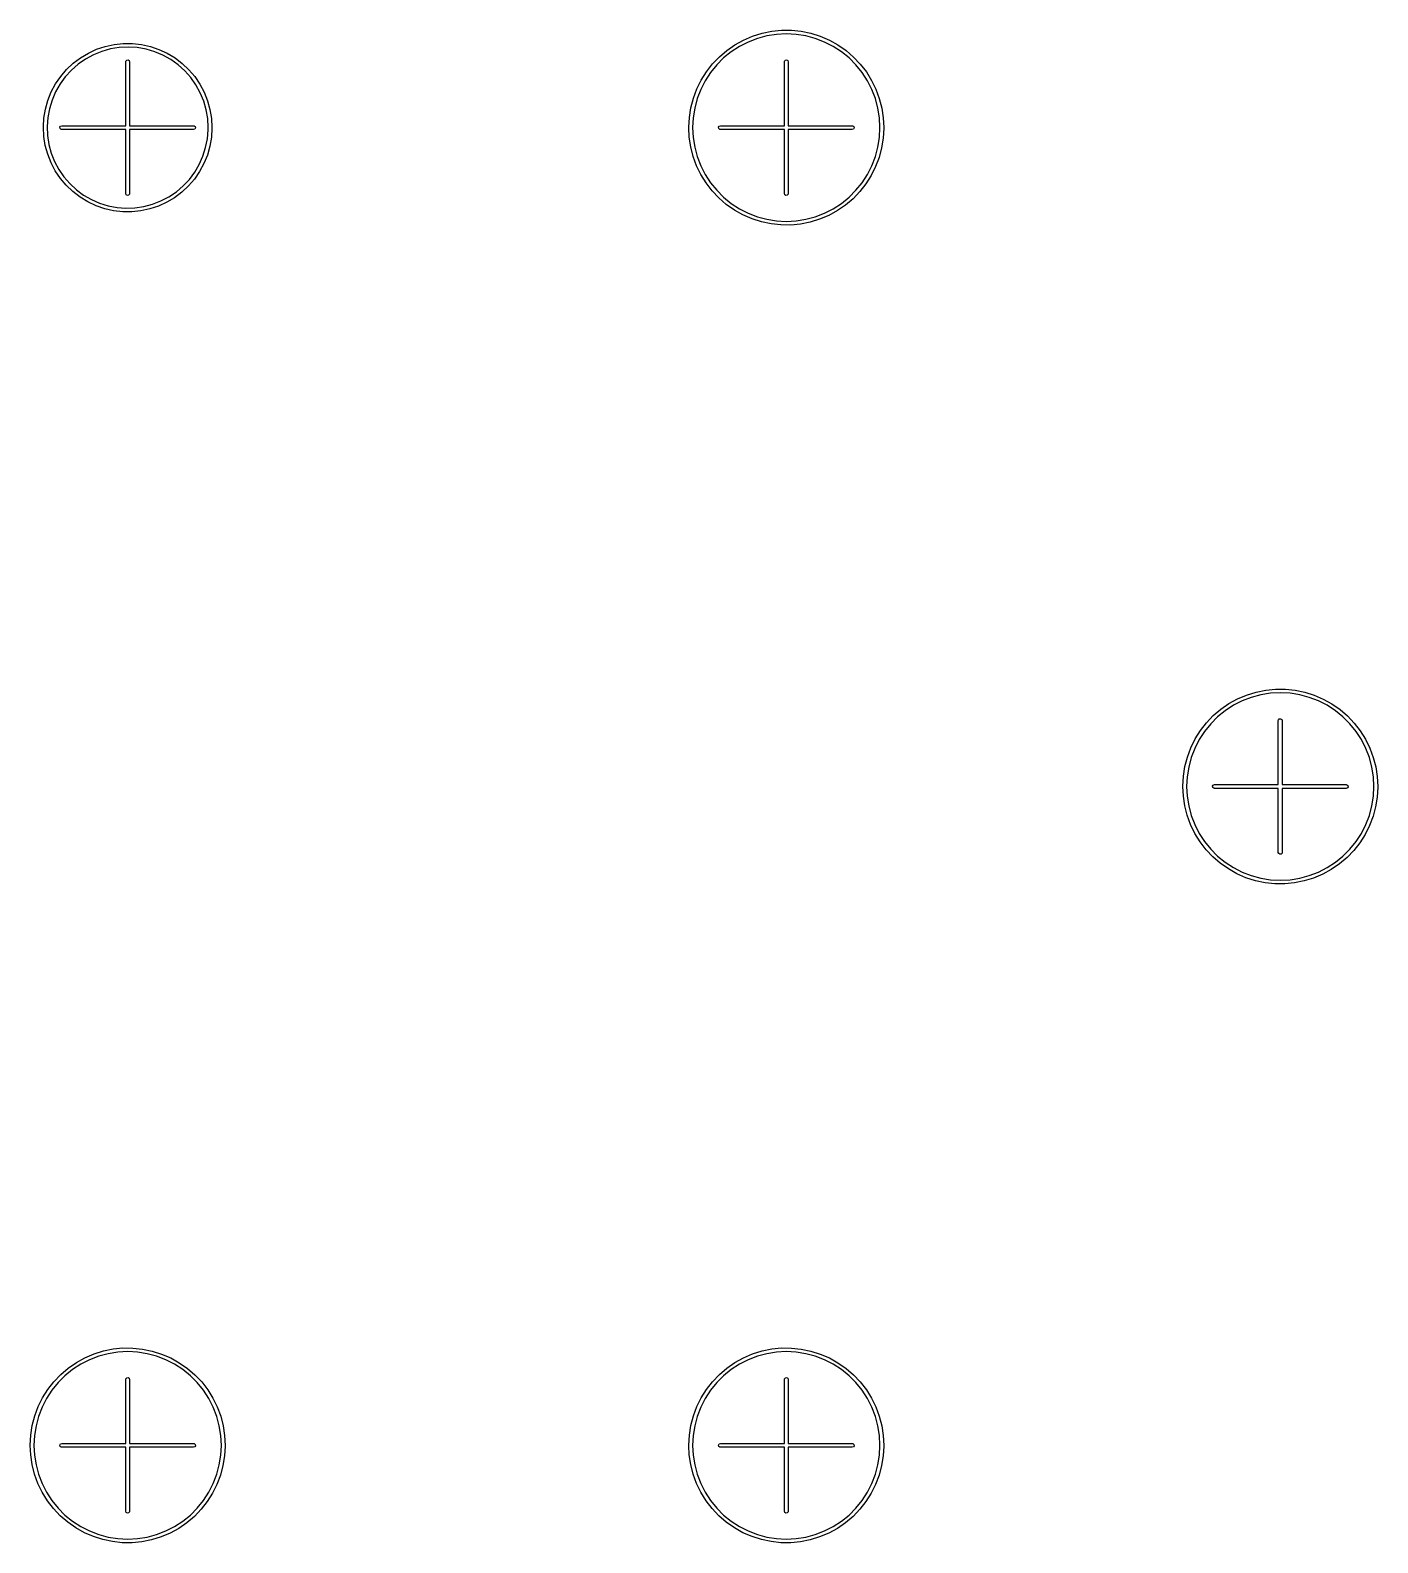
# Model space of a CAD drawing. Extents: x 5.3 to 29.5, y -16.5 to -2.6.
# Drawn here: x 8.752 to 10.798, y -5.948 to -3.652 of the extents above; entities that cross this region are included whole.
import ezdxf

# ---------------------------------------------------------------- set-up
doc = ezdxf.new("R2010")
doc.units = 0
doc.header["$MEASUREMENT"] = 0
doc.layers.add('BLACK', color=7, linetype='CONTINUOUS')

msp = doc.modelspace()

# ---------------------------------------------------------------- linework, layer by layer
at = {"layer": 'BLACK', "linetype": 'CONTINUOUS'}
for p, q in [((8.87954, -3.67369), (8.8933, -3.67222)), ((8.8933, -3.67222), (8.90714, -3.67225)), ((8.90714, -3.67225), (8.9209, -3.67377)), ((9.82204, -3.67426), (9.83514, -3.66702)), ((9.84214, -3.67006), (9.82888, -3.67681)), ((9.83514, -3.66702), (9.84891, -3.66115)), ((9.85604, -3.66472), (9.84214, -3.67006)), ((9.84891, -3.66115), (9.86321, -3.6567)), ((9.87043, -3.66087), (9.85604, -3.66472)), ((9.86321, -3.6567), (9.87788, -3.65371)), ((9.88513, -3.65854), (9.87043, -3.66087)), ((9.87788, -3.65371), (9.89277, -3.65222)), ((9.9, -3.65776), (9.88513, -3.65854)), ((9.89277, -3.65222), (9.90774, -3.65225)), ((9.91487, -3.65854), (9.9, -3.65776)), ((9.90774, -3.65225), (9.92263, -3.65379)), ((9.92957, -3.66087), (9.91487, -3.65854)), ((9.92263, -3.65379), (9.93729, -3.65682)), ((9.94396, -3.66472), (9.92957, -3.66087)), ((9.93729, -3.65682), (9.95157, -3.66133)), ((9.95786, -3.67006), (9.94396, -3.66472)), ((9.95157, -3.66133), (9.96532, -3.66725)), ((9.97112, -3.67681), (9.95786, -3.67006)), ((9.96532, -3.66725), (9.9784, -3.67453)), ((8.81741, -3.70227), (8.82845, -3.69392)), ((8.82845, -3.69392), (8.84032, -3.68682)), ((8.84795, -3.68939), (8.83595, -3.69589)), ((8.84032, -3.68682), (8.8529, -3.68103)), ((8.86061, -3.68428), (8.84795, -3.68939)), ((8.8529, -3.68103), (8.86602, -3.67664)), ((8.87375, -3.68061), (8.86061, -3.68428)), ((8.86602, -3.67664), (8.87954, -3.67369)), ((8.88722, -3.67843), (8.87375, -3.68061)), ((8.90085, -3.67776), (8.88722, -3.67843)), ((8.91447, -3.67862), (8.90085, -3.67776)), ((8.92791, -3.68099), (8.91447, -3.67862)), ((8.9209, -3.67377), (8.93441, -3.67676)), ((8.94101, -3.68484), (8.92791, -3.68099)), ((8.93441, -3.67676), (8.94752, -3.6812)), ((8.95359, -3.69013), (8.94101, -3.68484)), ((8.94752, -3.6812), (8.96007, -3.68702)), ((8.9655, -3.69679), (8.95359, -3.69013)), ((8.96007, -3.68702), (8.97192, -3.69417)), ((8.97192, -3.69417), (8.98293, -3.70256)), ((9.788, -3.70332), (9.79834, -3.6925)), ((9.80482, -3.69429), (9.79429, -3.70482)), ((9.79834, -3.6925), (9.80973, -3.68278)), ((9.81639, -3.68492), (9.80482, -3.69429)), ((9.80973, -3.68278), (9.82204, -3.67426)), ((9.82888, -3.67681), (9.81639, -3.68492)), ((9.98361, -3.68492), (9.97112, -3.67681)), ((9.9784, -3.67453), (9.99068, -3.68309)), ((9.99518, -3.69429), (9.98361, -3.68492)), ((9.99068, -3.68309), (10.002, -3.69286)), ((10.0057, -3.70482), (9.99518, -3.69429)), ((10.002, -3.69286), (10.0123, -3.70372)), ((8.79835, -3.72228), (8.80734, -3.71176)), ((8.81447, -3.71266), (8.80527, -3.72274)), ((8.80734, -3.71176), (8.81741, -3.70227)), ((8.82474, -3.70367), (8.81447, -3.71266)), ((8.83595, -3.69589), (8.82474, -3.70367)), ((8.89705, -3.7), (8.89723, -3.69899)), ((8.89705, -3.79705), (8.89705, -3.7)), ((8.89723, -3.69899), (8.89852, -3.69744)), ((8.89852, -3.69744), (8.90051, -3.69709)), ((8.90051, -3.69709), (8.90226, -3.6981)), ((8.90226, -3.6981), (8.90295, -3.7)), ((8.90295, -3.7), (8.90295, -3.79705)), ((8.9766, -3.70473), (8.9655, -3.69679)), ((8.98674, -3.71387), (8.9766, -3.70473)), ((8.98293, -3.70256), (8.99297, -3.71209)), ((8.9958, -3.72407), (8.98674, -3.71387)), ((8.99297, -3.71209), (9.00192, -3.72264)), ((9.77085, -3.72782), (9.7788, -3.71514)), ((9.78492, -3.71639), (9.77681, -3.72888)), ((9.7788, -3.71514), (9.788, -3.70332)), ((9.79429, -3.70482), (9.78492, -3.71639)), ((9.89705, -3.7), (9.89723, -3.69899)), ((9.89705, -3.79705), (9.89705, -3.7)), ((9.89723, -3.69899), (9.89852, -3.69744)), ((9.89852, -3.69744), (9.90051, -3.69709)), ((9.90051, -3.69709), (9.90226, -3.6981)), ((9.90226, -3.6981), (9.90295, -3.7)), ((9.90295, -3.7), (9.90295, -3.79705)), ((10.0151, -3.71639), (10.0057, -3.70482)), ((10.0123, -3.70372), (10.0215, -3.71556)), ((10.0232, -3.72888), (10.0151, -3.71639)), ((10.0215, -3.71556), (10.0294, -3.72827)), ((8.78404, -3.74592), (8.79055, -3.73372)), ((8.79725, -3.73378), (8.79051, -3.74565)), ((8.79055, -3.73372), (8.79835, -3.72228)), ((8.80527, -3.72274), (8.79725, -3.73378)), ((9.00367, -3.73522), (8.9958, -3.72407)), ((9.00192, -3.72264), (9.00968, -3.7341)), ((9.01024, -3.74718), (9.00367, -3.73522)), ((9.00968, -3.7341), (9.01615, -3.74633)), ((9.75897, -3.75526), (9.76422, -3.74124)), ((9.76422, -3.74124), (9.77085, -3.72782)), ((9.77681, -3.72888), (9.77006, -3.74214)), ((10.0299, -3.74214), (10.0232, -3.72888)), ((10.0294, -3.72827), (10.036, -3.74172)), ((10.036, -3.74172), (10.0412, -3.75576)), ((8.77513, -3.77209), (8.77887, -3.75877)), ((8.77887, -3.75877), (8.78404, -3.74592)), ((8.78513, -3.75819), (8.78119, -3.77126)), ((8.79051, -3.74565), (8.78513, -3.75819)), ((9.01544, -3.7598), (9.01024, -3.74718)), ((9.0192, -3.77292), (9.01544, -3.7598)), ((9.01615, -3.74633), (9.02127, -3.75919)), ((9.02127, -3.75919), (9.02497, -3.77252)), ((9.75517, -3.76974), (9.75897, -3.75526)), ((9.76472, -3.75604), (9.76087, -3.77043)), ((9.77006, -3.74214), (9.76472, -3.75604)), ((10.0353, -3.75604), (10.0299, -3.74214)), ((10.0391, -3.77043), (10.0353, -3.75604)), ((10.0412, -3.75576), (10.0449, -3.77025)), ((8.77212, -3.79829), (8.77284, -3.78574)), ((8.77284, -3.78574), (8.77513, -3.77209)), ((8.77872, -3.78468), (8.77777, -3.79829)), ((8.78119, -3.77126), (8.77872, -3.78468)), ((9.02148, -3.78637), (9.0192, -3.77292)), ((9.02224, -3.8), (9.02148, -3.78637)), ((9.02497, -3.77252), (9.0272, -3.78618)), ((9.0272, -3.78618), (9.02795, -3.8)), ((9.75205, -3.79948), (9.75286, -3.78453)), ((9.75286, -3.78453), (9.75517, -3.76974)), ((9.75854, -3.78513), (9.75776, -3.8)), ((9.76087, -3.77043), (9.75854, -3.78513)), ((10.0415, -3.78513), (10.0391, -3.77043)), ((10.0422, -3.8), (10.0415, -3.78513)), ((10.0449, -3.77025), (10.0472, -3.78505)), ((10.0472, -3.78505), (10.048, -3.8)), ((8.77205, -3.79955), (8.77212, -3.79829)), ((8.77275, -3.81337), (8.77205, -3.79955)), ((8.77777, -3.79829), (8.77834, -3.81193)), ((8.79709, -3.79949), (8.7981, -3.79774)), ((8.79744, -3.80148), (8.79709, -3.79949)), ((8.79899, -3.80277), (8.79744, -3.80148)), ((8.7981, -3.79774), (8.8, -3.79705)), ((8.8, -3.80295), (8.79899, -3.80277)), ((8.8, -3.79705), (8.89705, -3.79705)), ((8.89705, -3.80295), (8.8, -3.80295)), ((8.89705, -3.9), (8.89705, -3.80295)), ((8.90295, -3.79705), (9, -3.79705)), ((9, -3.80295), (8.90295, -3.80295)), ((8.90295, -3.80295), (8.90295, -3.9)), ((9, -3.79705), (9.00101, -3.79723)), ((9.0019, -3.80226), (9, -3.80295)), ((9.00101, -3.79723), (9.00256, -3.79852)), ((9.00291, -3.80051), (9.0019, -3.80226)), ((9.00256, -3.79852), (9.00291, -3.80051)), ((9.02105, -3.81701), (9.02219, -3.80341)), ((9.02219, -3.80341), (9.02224, -3.8)), ((9.02795, -3.80089), (9.0271, -3.81471)), ((9.02795, -3.8), (9.02795, -3.80089)), ((9.75207, -3.8), (9.75205, -3.79948)), ((9.75275, -3.81444), (9.75207, -3.8)), ((9.75776, -3.8), (9.75854, -3.81487)), ((9.79709, -3.79949), (9.7981, -3.79774)), ((9.79744, -3.80148), (9.79709, -3.79949)), ((9.79899, -3.80277), (9.79744, -3.80148)), ((9.7981, -3.79774), (9.8, -3.79705)), ((9.8, -3.80295), (9.79899, -3.80277)), ((9.8, -3.79705), (9.89705, -3.79705)), ((9.89705, -3.80295), (9.8, -3.80295)), ((9.89705, -3.9), (9.89705, -3.80295)), ((9.90295, -3.79705), (10, -3.79705)), ((10, -3.80295), (9.90295, -3.80295)), ((9.90295, -3.80295), (9.90295, -3.9)), ((10, -3.79705), (10.001, -3.79723)), ((10.0019, -3.80226), (10, -3.80295)), ((10.001, -3.79723), (10.0026, -3.79852)), ((10.0029, -3.80051), (10.0019, -3.80226)), ((10.0026, -3.79852), (10.0029, -3.80051)), ((10.0415, -3.81487), (10.0422, -3.8)), ((10.0479, -3.80103), (10.0471, -3.81598)), ((10.048, -3.8), (10.0479, -3.80103)), ((8.77494, -3.82704), (8.77275, -3.81337)), ((8.77859, -3.84039), (8.77494, -3.82704)), ((8.77834, -3.81193), (8.78043, -3.82542)), ((8.78043, -3.82542), (8.78401, -3.83858)), ((9.01427, -3.84341), (9.0184, -3.8304)), ((9.0184, -3.8304), (9.02105, -3.81701)), ((9.02477, -3.82835), (9.02098, -3.84166)), ((9.0271, -3.81471), (9.02477, -3.82835)), ((9.75497, -3.82924), (9.75275, -3.81444)), ((9.75866, -3.84375), (9.75497, -3.82924)), ((9.75854, -3.81487), (9.76087, -3.82957)), ((9.76087, -3.82957), (9.76472, -3.84396)), ((10.0353, -3.84396), (10.0391, -3.82957)), ((10.0391, -3.82957), (10.0415, -3.81487)), ((10.0447, -3.83076), (10.0409, -3.84523)), ((10.0471, -3.81598), (10.0447, -3.83076)), ((8.78366, -3.85326), (8.77859, -3.84039)), ((8.79009, -3.86552), (8.78366, -3.85326)), ((8.78401, -3.83858), (8.78903, -3.85127)), ((8.78903, -3.85127), (8.79544, -3.86332)), ((9.00182, -3.86765), (9.00872, -3.85588)), ((9.00872, -3.85588), (9.01427, -3.84341)), ((9.01578, -3.85448), (9.00921, -3.86666)), ((9.02098, -3.84166), (9.01578, -3.85448)), ((9.76381, -3.85781), (9.75866, -3.84375)), ((9.76472, -3.84396), (9.77006, -3.85786)), ((10.0299, -3.85786), (10.0353, -3.84396)), ((10.0409, -3.84523), (10.0356, -3.85923)), ((8.79781, -3.877), (8.79009, -3.86552)), ((8.79544, -3.86332), (8.80315, -3.87458)), ((8.80673, -3.88759), (8.79781, -3.877)), ((8.80315, -3.87458), (8.81207, -3.88491)), ((8.9843, -3.88852), (8.99364, -3.87857)), ((9.00138, -3.87807), (8.99235, -3.88856)), ((8.99364, -3.87857), (9.00182, -3.86765)), ((9.00921, -3.86666), (9.00138, -3.87807)), ((9.77035, -3.87128), (9.76381, -3.85781)), ((9.77006, -3.85786), (9.77681, -3.87112)), ((9.77821, -3.88401), (9.77035, -3.87128)), ((9.77681, -3.87112), (9.78492, -3.88361)), ((10.0151, -3.88361), (10.0232, -3.87112)), ((10.0289, -3.87263), (10.0209, -3.88528)), ((10.0232, -3.87112), (10.0299, -3.85786)), ((10.0356, -3.85923), (10.0289, -3.87263)), ((8.81673, -3.89715), (8.80673, -3.88759)), ((8.81207, -3.88491), (8.82208, -3.89419)), ((8.82771, -3.90558), (8.81673, -3.89715)), ((8.82208, -3.89419), (8.83307, -3.90229)), ((8.83307, -3.90229), (8.84488, -3.90911)), ((8.89774, -3.9019), (8.89705, -3.9)), ((8.89949, -3.90291), (8.89774, -3.9019)), ((8.90277, -3.90101), (8.90148, -3.90256)), ((8.90295, -3.9), (8.90277, -3.90101)), ((8.96259, -3.905), (8.97391, -3.89737)), ((8.98225, -3.89802), (8.97118, -3.90633)), ((8.97391, -3.89737), (8.9843, -3.88852)), ((8.99235, -3.88856), (8.98225, -3.89802)), ((9.78733, -3.89589), (9.77821, -3.88401)), ((9.78492, -3.88361), (9.79429, -3.89518)), ((9.7976, -3.90679), (9.78733, -3.89589)), ((9.79429, -3.89518), (9.80482, -3.90571)), ((9.89774, -3.9019), (9.89705, -3.9)), ((9.89949, -3.90291), (9.89774, -3.9019)), ((9.90277, -3.90101), (9.90148, -3.90256)), ((9.90295, -3.9), (9.90277, -3.90101)), ((9.99518, -3.90571), (10.0057, -3.89518)), ((10.0117, -3.89707), (10.0013, -3.90785)), ((10.0057, -3.89518), (10.0151, -3.88361)), ((10.0209, -3.88528), (10.0117, -3.89707)), ((8.83954, -3.91277), (8.82771, -3.90558)), ((8.85207, -3.91864), (8.83954, -3.91277)), ((8.84488, -3.90911), (8.85739, -3.91457)), ((8.86516, -3.92312), (8.85207, -3.91864)), ((8.85739, -3.91457), (8.87043, -3.91861)), ((8.87866, -3.92616), (8.86516, -3.92312)), ((8.87043, -3.91861), (8.88383, -3.92117)), ((8.88383, -3.92117), (8.89744, -3.92221)), ((8.89744, -3.92221), (8.91108, -3.92174)), ((8.90148, -3.90256), (8.89949, -3.90291)), ((8.91108, -3.92174), (8.92458, -3.91974)), ((8.93355, -3.92348), (8.92002, -3.92638)), ((8.92458, -3.91974), (8.93777, -3.91626)), ((8.94669, -3.91913), (8.93355, -3.92348)), ((8.93777, -3.91626), (8.9505, -3.91132)), ((8.95928, -3.91339), (8.94669, -3.91913)), ((8.9505, -3.91132), (8.96259, -3.905)), ((8.97118, -3.90633), (8.95928, -3.91339)), ((9.80891, -3.91659), (9.7976, -3.90679)), ((9.80482, -3.90571), (9.81639, -3.91508)), ((9.82116, -3.9252), (9.80891, -3.91659)), ((9.81639, -3.91508), (9.82888, -3.92319)), ((9.83422, -3.93252), (9.82116, -3.9252)), ((9.82888, -3.92319), (9.84214, -3.92994)), ((9.90148, -3.90256), (9.89949, -3.90291)), ((9.95786, -3.92994), (9.97112, -3.92319)), ((9.97112, -3.92319), (9.98361, -3.91508)), ((9.98986, -3.91754), (9.97753, -3.92602)), ((9.98361, -3.91508), (9.99518, -3.90571)), ((10.0013, -3.90785), (9.98986, -3.91754)), ((8.89241, -3.92773), (8.87866, -3.92616)), ((8.90625, -3.9278), (8.89241, -3.92773)), ((8.92002, -3.92638), (8.90625, -3.9278)), ((9.84794, -3.93849), (9.83422, -3.93252)), ((9.84214, -3.92994), (9.85604, -3.93528)), ((9.86221, -3.94304), (9.84794, -3.93849)), ((9.85604, -3.93528), (9.87043, -3.93913)), ((9.87686, -3.94613), (9.86221, -3.94304)), ((9.87043, -3.93913), (9.88513, -3.94146)), ((9.89174, -3.94772), (9.87686, -3.94613)), ((9.88513, -3.94146), (9.9, -3.94224)), ((9.90671, -3.9478), (9.89174, -3.94772)), ((9.9, -3.94224), (9.91487, -3.94146)), ((9.92161, -3.94637), (9.90671, -3.9478)), ((9.91487, -3.94146), (9.92957, -3.93913)), ((9.93629, -3.94343), (9.92161, -3.94637)), ((9.92957, -3.93913), (9.94396, -3.93528)), ((9.9506, -3.93903), (9.93629, -3.94343)), ((9.94396, -3.93528), (9.95786, -3.92994)), ((9.96439, -3.9332), (9.9506, -3.93903)), ((9.97753, -3.92602), (9.96439, -3.9332)), ((10.5989, -4.66115), (10.6132, -4.6567)), ((10.6132, -4.6567), (10.6279, -4.65371)), ((10.6351, -4.65854), (10.6204, -4.66087)), ((10.6279, -4.65371), (10.6428, -4.65222)), ((10.65, -4.65776), (10.6351, -4.65854)), ((10.6428, -4.65222), (10.6577, -4.65225)), ((10.6649, -4.65854), (10.65, -4.65776)), ((10.6577, -4.65225), (10.6726, -4.65379)), ((10.6796, -4.66087), (10.6649, -4.65854)), ((10.6726, -4.65379), (10.6873, -4.65682)), ((10.6873, -4.65682), (10.7016, -4.66133)), ((10.5483, -4.6925), (10.5597, -4.68278)), ((10.5597, -4.68278), (10.572, -4.67426)), ((10.5789, -4.67681), (10.5664, -4.68492)), ((10.572, -4.67426), (10.5851, -4.66702)), ((10.5921, -4.67006), (10.5789, -4.67681)), ((10.5851, -4.66702), (10.5989, -4.66115)), ((10.606, -4.66472), (10.5921, -4.67006)), ((10.6204, -4.66087), (10.606, -4.66472)), ((10.694, -4.66472), (10.6796, -4.66087)), ((10.7079, -4.67006), (10.694, -4.66472)), ((10.7016, -4.66133), (10.7153, -4.66725)), ((10.7211, -4.67681), (10.7079, -4.67006)), ((10.7153, -4.66725), (10.7284, -4.67453)), ((10.7336, -4.68492), (10.7211, -4.67681)), ((10.7284, -4.67453), (10.7407, -4.68309)), ((10.5288, -4.71514), (10.538, -4.70332)), ((10.5443, -4.70482), (10.5349, -4.71639)), ((10.538, -4.70332), (10.5483, -4.6925)), ((10.5548, -4.69429), (10.5443, -4.70482)), ((10.5664, -4.68492), (10.5548, -4.69429)), ((10.647, -4.7), (10.6472, -4.69899)), ((10.647, -4.79705), (10.647, -4.7)), ((10.6472, -4.69899), (10.6485, -4.69744)), ((10.6485, -4.69744), (10.6505, -4.69709)), ((10.6505, -4.69709), (10.6523, -4.6981)), ((10.6523, -4.6981), (10.653, -4.7)), ((10.653, -4.7), (10.653, -4.79705)), ((10.7452, -4.69429), (10.7336, -4.68492)), ((10.7407, -4.68309), (10.752, -4.69286)), ((10.7557, -4.70482), (10.7452, -4.69429)), ((10.752, -4.69286), (10.7623, -4.70372)), ((10.7651, -4.71639), (10.7557, -4.70482)), ((10.7623, -4.70372), (10.7715, -4.71556)), ((10.5142, -4.74124), (10.5208, -4.72782)), ((10.5268, -4.72888), (10.5201, -4.74214)), ((10.5208, -4.72782), (10.5288, -4.71514)), ((10.5349, -4.71639), (10.5268, -4.72888)), ((10.7732, -4.72888), (10.7651, -4.71639)), ((10.7715, -4.71556), (10.7794, -4.72827)), ((10.7799, -4.74214), (10.7732, -4.72888)), ((10.7794, -4.72827), (10.786, -4.74172)), ((10.509, -4.75526), (10.5142, -4.74124)), ((10.5201, -4.74214), (10.5147, -4.75604)), ((10.7853, -4.75604), (10.7799, -4.74214)), ((10.786, -4.74172), (10.7912, -4.75576)), ((10.5029, -4.78453), (10.5052, -4.76974)), ((10.5052, -4.76974), (10.509, -4.75526)), ((10.5109, -4.77043), (10.5085, -4.78513)), ((10.5147, -4.75604), (10.5109, -4.77043)), ((10.7891, -4.77043), (10.7853, -4.75604)), ((10.7915, -4.78513), (10.7891, -4.77043)), ((10.7912, -4.75576), (10.7949, -4.77025)), ((10.7949, -4.77025), (10.7972, -4.78505)), ((10.502, -4.79948), (10.5029, -4.78453)), ((10.5085, -4.78513), (10.5078, -4.8)), ((10.5471, -4.79949), (10.5481, -4.79774)), ((10.5481, -4.79774), (10.55, -4.79705)), ((10.55, -4.79705), (10.647, -4.79705)), ((10.653, -4.79705), (10.75, -4.79705)), ((10.75, -4.79705), (10.751, -4.79723)), ((10.751, -4.79723), (10.7526, -4.79852)), ((10.7922, -4.8), (10.7915, -4.78513)), ((10.7972, -4.78505), (10.798, -4.8)), ((10.5021, -4.8), (10.502, -4.79948)), ((10.5028, -4.81444), (10.5021, -4.8)), ((10.505, -4.82924), (10.5028, -4.81444)), ((10.5078, -4.8), (10.5085, -4.81487)), ((10.5085, -4.81487), (10.5109, -4.82957)), ((10.5474, -4.80148), (10.5471, -4.79949)), ((10.549, -4.80277), (10.5474, -4.80148)), ((10.55, -4.80295), (10.549, -4.80277)), ((10.647, -4.80295), (10.55, -4.80295)), ((10.647, -4.9), (10.647, -4.80295)), ((10.75, -4.80295), (10.653, -4.80295)), ((10.653, -4.80295), (10.653, -4.9)), ((10.7519, -4.80226), (10.75, -4.80295)), ((10.7529, -4.80051), (10.7519, -4.80226)), ((10.7526, -4.79852), (10.7529, -4.80051)), ((10.7891, -4.82957), (10.7915, -4.81487)), ((10.7915, -4.81487), (10.7922, -4.8)), ((10.7971, -4.81598), (10.7947, -4.83076)), ((10.7979, -4.80103), (10.7971, -4.81598)), ((10.798, -4.8), (10.7979, -4.80103)), ((10.5087, -4.84375), (10.505, -4.82924)), ((10.5109, -4.82957), (10.5147, -4.84396)), ((10.7853, -4.84396), (10.7891, -4.82957)), ((10.7947, -4.83076), (10.7909, -4.84523)), ((10.5138, -4.85781), (10.5087, -4.84375)), ((10.5203, -4.87128), (10.5138, -4.85781)), ((10.5147, -4.84396), (10.5201, -4.85786)), ((10.5201, -4.85786), (10.5268, -4.87112)), ((10.7732, -4.87112), (10.7799, -4.85786)), ((10.7856, -4.85923), (10.7789, -4.87263)), ((10.7799, -4.85786), (10.7853, -4.84396)), ((10.7909, -4.84523), (10.7856, -4.85923)), ((10.5282, -4.88401), (10.5203, -4.87128)), ((10.5268, -4.87112), (10.5349, -4.88361)), ((10.5373, -4.89589), (10.5282, -4.88401)), ((10.5349, -4.88361), (10.5443, -4.89518)), ((10.7557, -4.89518), (10.7651, -4.88361)), ((10.7709, -4.88528), (10.7617, -4.89707)), ((10.7651, -4.88361), (10.7732, -4.87112)), ((10.7789, -4.87263), (10.7709, -4.88528)), ((10.5476, -4.90679), (10.5373, -4.89589)), ((10.5443, -4.89518), (10.5548, -4.90571)), ((10.5589, -4.91659), (10.5476, -4.90679)), ((10.5548, -4.90571), (10.5664, -4.91508)), ((10.6477, -4.9019), (10.647, -4.9)), ((10.6495, -4.90291), (10.6477, -4.9019)), ((10.6515, -4.90256), (10.6495, -4.90291)), ((10.6528, -4.90101), (10.6515, -4.90256)), ((10.653, -4.9), (10.6528, -4.90101)), ((10.7336, -4.91508), (10.7452, -4.90571)), ((10.7513, -4.90785), (10.7399, -4.91754)), ((10.7452, -4.90571), (10.7557, -4.89518)), ((10.7617, -4.89707), (10.7513, -4.90785)), ((10.5712, -4.9252), (10.5589, -4.91659)), ((10.5664, -4.91508), (10.5789, -4.92319)), ((10.5842, -4.93252), (10.5712, -4.9252)), ((10.5789, -4.92319), (10.5921, -4.92994)), ((10.5979, -4.93849), (10.5842, -4.93252)), ((10.5921, -4.92994), (10.606, -4.93528)), ((10.606, -4.93528), (10.6204, -4.93913)), ((10.6796, -4.93913), (10.694, -4.93528)), ((10.694, -4.93528), (10.7079, -4.92994)), ((10.7144, -4.9332), (10.7006, -4.93903)), ((10.7079, -4.92994), (10.7211, -4.92319)), ((10.7275, -4.92602), (10.7144, -4.9332)), ((10.7211, -4.92319), (10.7336, -4.91508)), ((10.7399, -4.91754), (10.7275, -4.92602)), ((10.6122, -4.94304), (10.5979, -4.93849)), ((10.6269, -4.94613), (10.6122, -4.94304)), ((10.6204, -4.93913), (10.6351, -4.94146)), ((10.6417, -4.94772), (10.6269, -4.94613)), ((10.6351, -4.94146), (10.65, -4.94224)), ((10.6567, -4.9478), (10.6417, -4.94772)), ((10.65, -4.94224), (10.6649, -4.94146)), ((10.6716, -4.94637), (10.6567, -4.9478)), ((10.6649, -4.94146), (10.6796, -4.93913)), ((10.6863, -4.94343), (10.6716, -4.94637)), ((10.7006, -4.93903), (10.6863, -4.94343)), ((8.82204, -5.67426), (8.83514, -5.66702)), ((8.84214, -5.67006), (8.82888, -5.67681)), ((8.83514, -5.66702), (8.84891, -5.66115)), ((8.85604, -5.66472), (8.84214, -5.67006)), ((8.84891, -5.66115), (8.86321, -5.6567)), ((8.87043, -5.66087), (8.85604, -5.66472)), ((8.86321, -5.6567), (8.87788, -5.65371)), ((8.88513, -5.65854), (8.87043, -5.66087)), ((8.87788, -5.65371), (8.89277, -5.65222)), ((8.9, -5.65776), (8.88513, -5.65854)), ((8.89277, -5.65222), (8.90774, -5.65225)), ((8.91487, -5.65854), (8.9, -5.65776)), ((8.90774, -5.65225), (8.92263, -5.65379)), ((8.92957, -5.66087), (8.91487, -5.65854)), ((8.92263, -5.65379), (8.93729, -5.65682)), ((8.94396, -5.66472), (8.92957, -5.66087)), ((8.93729, -5.65682), (8.95157, -5.66133)), ((8.95786, -5.67006), (8.94396, -5.66472)), ((8.95157, -5.66133), (8.96532, -5.66725)), ((8.97112, -5.67681), (8.95786, -5.67006)), ((8.96532, -5.66725), (8.9784, -5.67453)), ((9.82204, -5.67426), (9.83514, -5.66702)), ((9.84214, -5.67006), (9.82888, -5.67681)), ((9.83514, -5.66702), (9.84891, -5.66115)), ((9.85604, -5.66472), (9.84214, -5.67006)), ((9.84891, -5.66115), (9.86321, -5.6567)), ((9.87043, -5.66087), (9.85604, -5.66472)), ((9.86321, -5.6567), (9.87788, -5.65371)), ((9.88513, -5.65854), (9.87043, -5.66087)), ((9.87788, -5.65371), (9.89277, -5.65222)), ((9.9, -5.65776), (9.88513, -5.65854)), ((9.89277, -5.65222), (9.90774, -5.65225)), ((9.91487, -5.65854), (9.9, -5.65776)), ((9.90774, -5.65225), (9.92263, -5.65379)), ((9.92957, -5.66087), (9.91487, -5.65854)), ((9.92263, -5.65379), (9.93729, -5.65682)), ((9.94396, -5.66472), (9.92957, -5.66087)), ((9.93729, -5.65682), (9.95157, -5.66133)), ((9.95786, -5.67006), (9.94396, -5.66472)), ((9.95157, -5.66133), (9.96532, -5.66725)), ((9.97112, -5.67681), (9.95786, -5.67006)), ((9.96532, -5.66725), (9.9784, -5.67453)), ((8.788, -5.70332), (8.79834, -5.6925)), ((8.79834, -5.6925), (8.80973, -5.68278)), ((8.81639, -5.68492), (8.80482, -5.69429)), ((8.80973, -5.68278), (8.82204, -5.67426)), ((8.82888, -5.67681), (8.81639, -5.68492)), ((8.98361, -5.68492), (8.97112, -5.67681)), ((8.9784, -5.67453), (8.99068, -5.68309)), ((8.99518, -5.69429), (8.98361, -5.68492)), ((8.99068, -5.68309), (9.00203, -5.69286)), ((9.00203, -5.69286), (9.01234, -5.70372)), ((9.788, -5.70332), (9.79834, -5.6925)), ((9.79834, -5.6925), (9.80973, -5.68278)), ((9.81639, -5.68492), (9.80482, -5.69429)), ((9.80973, -5.68278), (9.82204, -5.67426)), ((9.82888, -5.67681), (9.81639, -5.68492)), ((9.98361, -5.68492), (9.97112, -5.67681)), ((9.9784, -5.67453), (9.99068, -5.68309)), ((9.99518, -5.69429), (9.98361, -5.68492)), ((9.99068, -5.68309), (10.002, -5.69286)), ((10.002, -5.69286), (10.0123, -5.70372)), ((8.77085, -5.72782), (8.7788, -5.71514)), ((8.7788, -5.71514), (8.788, -5.70332)), ((8.79429, -5.70482), (8.78492, -5.71639)), ((8.80482, -5.69429), (8.79429, -5.70482)), ((8.89705, -5.7), (8.89723, -5.69899)), ((8.89705, -5.79705), (8.89705, -5.7)), ((8.89723, -5.69899), (8.89852, -5.69744)), ((8.89852, -5.69744), (8.90051, -5.69709)), ((8.90051, -5.69709), (8.90226, -5.6981)), ((8.90226, -5.6981), (8.90295, -5.7)), ((8.90295, -5.7), (8.90295, -5.79705)), ((9.00571, -5.70482), (8.99518, -5.69429)), ((9.01508, -5.71639), (9.00571, -5.70482)), ((9.01234, -5.70372), (9.02149, -5.71556)), ((9.02149, -5.71556), (9.0294, -5.72827)), ((9.77085, -5.72782), (9.7788, -5.71514)), ((9.7788, -5.71514), (9.788, -5.70332)), ((9.79429, -5.70482), (9.78492, -5.71639)), ((9.80482, -5.69429), (9.79429, -5.70482)), ((9.89705, -5.7), (9.89723, -5.69899)), ((9.89705, -5.79705), (9.89705, -5.7)), ((9.89723, -5.69899), (9.89852, -5.69744)), ((9.89852, -5.69744), (9.90051, -5.69709)), ((9.90051, -5.69709), (9.90226, -5.6981)), ((9.90226, -5.6981), (9.90295, -5.7)), ((9.90295, -5.7), (9.90295, -5.79705)), ((10.0057, -5.70482), (9.99518, -5.69429)), ((10.0151, -5.71639), (10.0057, -5.70482)), ((10.0123, -5.70372), (10.0215, -5.71556)), ((10.0215, -5.71556), (10.0294, -5.72827)), ((8.76422, -5.74124), (8.77085, -5.72782)), ((8.77681, -5.72888), (8.77006, -5.74214)), ((8.78492, -5.71639), (8.77681, -5.72888)), ((9.02319, -5.72888), (9.01508, -5.71639)), ((9.02994, -5.74214), (9.02319, -5.72888)), ((9.0294, -5.72827), (9.03599, -5.74172)), ((9.76422, -5.74124), (9.77085, -5.72782)), ((9.77681, -5.72888), (9.77006, -5.74214)), ((9.78492, -5.71639), (9.77681, -5.72888)), ((10.0232, -5.72888), (10.0151, -5.71639)), ((10.0299, -5.74214), (10.0232, -5.72888)), ((10.0294, -5.72827), (10.036, -5.74172)), ((8.75517, -5.76974), (8.75897, -5.75526)), ((8.75897, -5.75526), (8.76422, -5.74124)), ((8.76472, -5.75604), (8.76087, -5.77043)), ((8.77006, -5.74214), (8.76472, -5.75604)), ((9.03528, -5.75604), (9.02994, -5.74214)), ((9.03913, -5.77043), (9.03528, -5.75604)), ((9.03599, -5.74172), (9.04118, -5.75576)), ((9.04118, -5.75576), (9.04493, -5.77025)), ((9.75517, -5.76974), (9.75897, -5.75526)), ((9.75897, -5.75526), (9.76422, -5.74124)), ((9.76472, -5.75604), (9.76087, -5.77043)), ((9.77006, -5.74214), (9.76472, -5.75604)), ((10.0353, -5.75604), (10.0299, -5.74214)), ((10.0391, -5.77043), (10.0353, -5.75604)), ((10.036, -5.74172), (10.0412, -5.75576)), ((10.0412, -5.75576), (10.0449, -5.77025)), ((8.75205, -5.79948), (8.75286, -5.78453)), ((8.75286, -5.78453), (8.75517, -5.76974)), ((8.76087, -5.77043), (8.75854, -5.78513)), ((9.04146, -5.78513), (9.03913, -5.77043)), ((9.04493, -5.77025), (9.0472, -5.78505)), ((9.75205, -5.79948), (9.75286, -5.78453)), ((9.75286, -5.78453), (9.75517, -5.76974)), ((9.76087, -5.77043), (9.75854, -5.78513)), ((10.0415, -5.78513), (10.0391, -5.77043)), ((10.0449, -5.77025), (10.0472, -5.78505)), ((8.75207, -5.8), (8.75205, -5.79948)), ((8.75275, -5.81444), (8.75207, -5.8)), ((8.75854, -5.78513), (8.75776, -5.8)), ((8.75776, -5.8), (8.75854, -5.81487)), ((8.79709, -5.79949), (8.7981, -5.79774)), ((8.79744, -5.80148), (8.79709, -5.79949)), ((8.79899, -5.80277), (8.79744, -5.80148)), ((8.7981, -5.79774), (8.8, -5.79705)), ((8.8, -5.80295), (8.79899, -5.80277)), ((8.8, -5.79705), (8.89705, -5.79705)), ((8.89705, -5.80295), (8.8, -5.80295)), ((8.89705, -5.9), (8.89705, -5.80295)), ((8.90295, -5.79705), (9, -5.79705)), ((9, -5.80295), (8.90295, -5.80295)), ((8.90295, -5.80295), (8.90295, -5.9)), ((9, -5.79705), (9.00101, -5.79723)), ((9.0019, -5.80226), (9, -5.80295)), ((9.00101, -5.79723), (9.00256, -5.79852)), ((9.00291, -5.80051), (9.0019, -5.80226)), ((9.00256, -5.79852), (9.00291, -5.80051)), ((9.04224, -5.8), (9.04146, -5.78513)), ((9.04146, -5.81487), (9.04224, -5.8)), ((9.04795, -5.80103), (9.04709, -5.81598)), ((9.0472, -5.78505), (9.04795, -5.8)), ((9.04795, -5.8), (9.04795, -5.80103)), ((9.75207, -5.8), (9.75205, -5.79948)), ((9.75275, -5.81444), (9.75207, -5.8)), ((9.75854, -5.78513), (9.75776, -5.8)), ((9.75776, -5.8), (9.75854, -5.81487)), ((9.79709, -5.79949), (9.7981, -5.79774)), ((9.79744, -5.80148), (9.79709, -5.79949)), ((9.79899, -5.80277), (9.79744, -5.80148)), ((9.7981, -5.79774), (9.8, -5.79705)), ((9.8, -5.80295), (9.79899, -5.80277)), ((9.8, -5.79705), (9.89705, -5.79705)), ((9.89705, -5.80295), (9.8, -5.80295)), ((9.89705, -5.9), (9.89705, -5.80295)), ((9.90295, -5.79705), (10, -5.79705)), ((10, -5.80295), (9.90295, -5.80295)), ((9.90295, -5.80295), (9.90295, -5.9)), ((10, -5.79705), (10.001, -5.79723)), ((10.0019, -5.80226), (10, -5.80295)), ((10.001, -5.79723), (10.0026, -5.79852)), ((10.0029, -5.80051), (10.0019, -5.80226)), ((10.0026, -5.79852), (10.0029, -5.80051)), ((10.0422, -5.8), (10.0415, -5.78513)), ((10.0415, -5.81487), (10.0422, -5.8)), ((10.0479, -5.80103), (10.0471, -5.81598)), ((10.0472, -5.78505), (10.048, -5.8)), ((10.048, -5.8), (10.0479, -5.80103)), ((8.75497, -5.82924), (8.75275, -5.81444)), ((8.75866, -5.84375), (8.75497, -5.82924)), ((8.75854, -5.81487), (8.76087, -5.82957)), ((8.76087, -5.82957), (8.76472, -5.84396)), ((9.03528, -5.84396), (9.03913, -5.82957)), ((9.03913, -5.82957), (9.04146, -5.81487)), ((9.04472, -5.83076), (9.04087, -5.84523)), ((9.04709, -5.81598), (9.04472, -5.83076)), ((9.75497, -5.82924), (9.75275, -5.81444)), ((9.75866, -5.84375), (9.75497, -5.82924)), ((9.75854, -5.81487), (9.76087, -5.82957)), ((9.76087, -5.82957), (9.76472, -5.84396)), ((10.0353, -5.84396), (10.0391, -5.82957)), ((10.0391, -5.82957), (10.0415, -5.81487)), ((10.0447, -5.83076), (10.0409, -5.84523)), ((10.0471, -5.81598), (10.0447, -5.83076)), ((8.76381, -5.85781), (8.75866, -5.84375)), ((8.76472, -5.84396), (8.77006, -5.85786)), ((9.02994, -5.85786), (9.03528, -5.84396)), ((9.04087, -5.84523), (9.03558, -5.85923)), ((9.76381, -5.85781), (9.75866, -5.84375)), ((9.76472, -5.84396), (9.77006, -5.85786)), ((10.0299, -5.85786), (10.0353, -5.84396)), ((10.0409, -5.84523), (10.0356, -5.85923)), ((8.77035, -5.87128), (8.76381, -5.85781)), ((8.77006, -5.85786), (8.77681, -5.87112)), ((8.77821, -5.88401), (8.77035, -5.87128)), ((8.77681, -5.87112), (8.78492, -5.88361)), ((9.01508, -5.88361), (9.02319, -5.87112)), ((9.0289, -5.87263), (9.0209, -5.88528)), ((9.02319, -5.87112), (9.02994, -5.85786)), ((9.03558, -5.85923), (9.0289, -5.87263)), ((9.77035, -5.87128), (9.76381, -5.85781)), ((9.77006, -5.85786), (9.77681, -5.87112)), ((9.77821, -5.88401), (9.77035, -5.87128)), ((9.77681, -5.87112), (9.78492, -5.88361)), ((10.0151, -5.88361), (10.0232, -5.87112)), ((10.0289, -5.87263), (10.0209, -5.88528)), ((10.0232, -5.87112), (10.0299, -5.85786)), ((10.0356, -5.85923), (10.0289, -5.87263)), ((8.78733, -5.89589), (8.77821, -5.88401)), ((8.78492, -5.88361), (8.79429, -5.89518)), ((8.7976, -5.90679), (8.78733, -5.89589)), ((8.79429, -5.89518), (8.80482, -5.90571)), ((8.99518, -5.90571), (9.00571, -5.89518)), ((9.01166, -5.89707), (9.00128, -5.90785)), ((9.00571, -5.89518), (9.01508, -5.88361)), ((9.0209, -5.88528), (9.01166, -5.89707)), ((9.78733, -5.89589), (9.77821, -5.88401)), ((9.78492, -5.88361), (9.79429, -5.89518)), ((9.7976, -5.90679), (9.78733, -5.89589)), ((9.79429, -5.89518), (9.80482, -5.90571)), ((9.99518, -5.90571), (10.0057, -5.89518)), ((10.0117, -5.89707), (10.0013, -5.90785)), ((10.0057, -5.89518), (10.0151, -5.88361)), ((10.0209, -5.88528), (10.0117, -5.89707)), ((8.80891, -5.91659), (8.7976, -5.90679)), ((8.80482, -5.90571), (8.81639, -5.91508)), ((8.82116, -5.9252), (8.80891, -5.91659)), ((8.81639, -5.91508), (8.82888, -5.92319)), ((8.89774, -5.9019), (8.89705, -5.9)), ((8.89949, -5.90291), (8.89774, -5.9019)), ((8.90148, -5.90256), (8.89949, -5.90291)), ((8.90277, -5.90101), (8.90148, -5.90256)), ((8.90295, -5.9), (8.90277, -5.90101)), ((8.97112, -5.92319), (8.98361, -5.91508)), ((8.98986, -5.91754), (8.97753, -5.92602)), ((8.98361, -5.91508), (8.99518, -5.90571)), ((9.00128, -5.90785), (8.98986, -5.91754)), ((9.80891, -5.91659), (9.7976, -5.90679)), ((9.80482, -5.90571), (9.81639, -5.91508)), ((9.82116, -5.9252), (9.80891, -5.91659)), ((9.81639, -5.91508), (9.82888, -5.92319)), ((9.89774, -5.9019), (9.89705, -5.9)), ((9.89949, -5.90291), (9.89774, -5.9019)), ((9.90148, -5.90256), (9.89949, -5.90291)), ((9.90277, -5.90101), (9.90148, -5.90256)), ((9.90295, -5.9), (9.90277, -5.90101)), ((9.97112, -5.92319), (9.98361, -5.91508)), ((9.98986, -5.91754), (9.97753, -5.92602)), ((9.98361, -5.91508), (9.99518, -5.90571)), ((10.0013, -5.90785), (9.98986, -5.91754)), ((8.83422, -5.93252), (8.82116, -5.9252)), ((8.82888, -5.92319), (8.84214, -5.92994)), ((8.84794, -5.93849), (8.83422, -5.93252)), ((8.84214, -5.92994), (8.85604, -5.93528)), ((8.86221, -5.94304), (8.84794, -5.93849)), ((8.85604, -5.93528), (8.87043, -5.93913)), ((8.87686, -5.94613), (8.86221, -5.94304)), ((8.87043, -5.93913), (8.88513, -5.94146)), ((8.88513, -5.94146), (8.9, -5.94224)), ((8.9, -5.94224), (8.91487, -5.94146)), ((8.91487, -5.94146), (8.92957, -5.93913)), ((8.93629, -5.94343), (8.92161, -5.94637)), ((8.92957, -5.93913), (8.94396, -5.93528)), ((8.9506, -5.93903), (8.93629, -5.94343)), ((8.94396, -5.93528), (8.95786, -5.92994)), ((8.96439, -5.9332), (8.9506, -5.93903)), ((8.95786, -5.92994), (8.97112, -5.92319)), ((8.97753, -5.92602), (8.96439, -5.9332)), ((9.83422, -5.93252), (9.82116, -5.9252)), ((9.82888, -5.92319), (9.84214, -5.92994)), ((9.84794, -5.93849), (9.83422, -5.93252)), ((9.84214, -5.92994), (9.85604, -5.93528)), ((9.86221, -5.94304), (9.84794, -5.93849)), ((9.85604, -5.93528), (9.87043, -5.93913)), ((9.87686, -5.94613), (9.86221, -5.94304)), ((9.87043, -5.93913), (9.88513, -5.94146)), ((9.88513, -5.94146), (9.9, -5.94224)), ((9.9, -5.94224), (9.91487, -5.94146)), ((9.91487, -5.94146), (9.92957, -5.93913)), ((9.93629, -5.94343), (9.92161, -5.94637)), ((9.92957, -5.93913), (9.94396, -5.93528)), ((9.9506, -5.93903), (9.93629, -5.94343)), ((9.94396, -5.93528), (9.95786, -5.92994)), ((9.96439, -5.9332), (9.9506, -5.93903)), ((9.95786, -5.92994), (9.97112, -5.92319)), ((9.97753, -5.92602), (9.96439, -5.9332)), ((8.89174, -5.94772), (8.87686, -5.94613)), ((8.90671, -5.9478), (8.89174, -5.94772)), ((8.92161, -5.94637), (8.90671, -5.9478)), ((9.89174, -5.94772), (9.87686, -5.94613)), ((9.90671, -5.9478), (9.89174, -5.94772)), ((9.92161, -5.94637), (9.90671, -5.9478))]:
    msp.add_line(p, q, dxfattribs=at)

doc.saveas('drawing.dxf')
